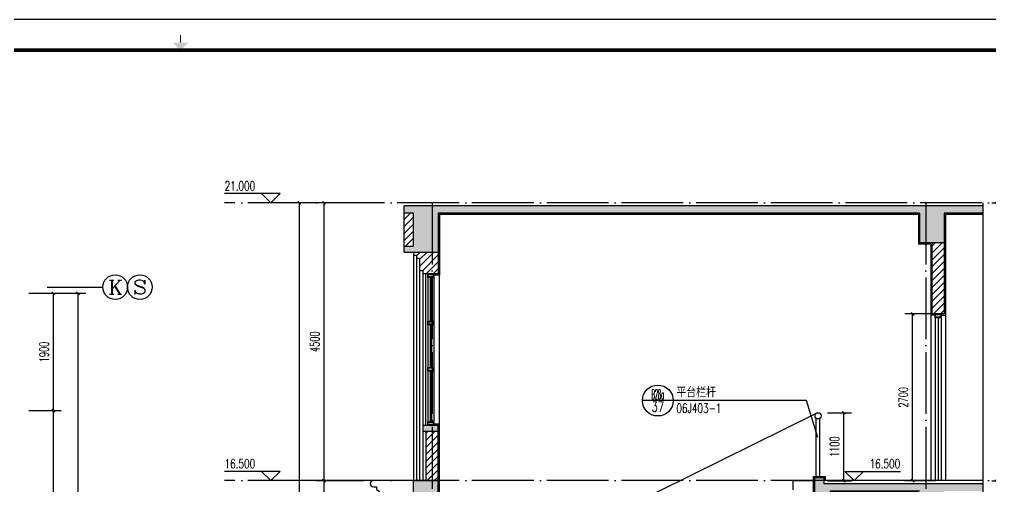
# Model space of a CAD drawing. Extents: x 307762 to 522490, y -326758 to -245675.
# Drawn here: x 326177 to 341911, y -253241 to -245675 of the extents above; entities that cross this region are included whole.
import ezdxf
from ezdxf.enums import TextEntityAlignment as Align

# ---------------------------------------------------------------- set-up
doc = ezdxf.new("R2010")
doc.units = 0
doc.header["$LTSCALE"] = 1000
doc.header["$MEASUREMENT"] = 0
doc.linetypes.add('DOTE', pattern=[2.42, 2, -0.2, 0.02, -0.2])
doc.layers.get('0').update_dxf_attribs({"linetype": 'CONTINUOUS'})
doc.layers.get('Defpoints').update_dxf_attribs({"color": 6, "linetype": 'CONTINUOUS'})
for name, color, linetype in [('A-墙线', 2, 'CONTINUOUS'), ('A-立面看线', 117, 'CONTINUOUS'), ('A-装饰构件', 197, 'CONTINUOUS'), ('AXIS', 3, 'CONTINUOUS'), ('AXIS_TEXT', 7, 'CONTINUOUS'), ('DIM_ELEV', 3, 'CONTINUOUS'), ('DIM_IDEN', 3, 'CONTINUOUS'), ('DIM_SYMB', 3, 'CONTINUOUS'), ('DOTE', 1, 'DOTE'), ('PUB_DIM', 3, 'CONTINUOUS'), ('PUB_HATCH', 250, 'CONTINUOUS'), ('PUB_TEXT', 7, 'CONTINUOUS'), ('STAIR', 4, 'CONTINUOUS'), ('WALL', 2, 'CONTINUOUS'), ('WINDOW', 4, 'CONTINUOUS'), ('图框', 85, 'CONTINUOUS'), ('看线', 87, 'CONTINUOUS'), ('看线1', 7, 'CONTINUOUS'), ('面层', 185, 'CONTINUOUS')]:
    doc.layers.add(name, color=color, linetype=linetype)
doc.styles.add('_TCH_AXIS', font='COMPLEX', dxfattribs={"bigfont": 'GBCBIG'})
doc.styles.add('_TCH_DIM', font='SIMPLEX', dxfattribs={"bigfont": 'GBCBIG'})
doc.styles.add('_TCH_LABEL', font='COMPLEX', dxfattribs={"bigfont": 'GBCBIG'})
doc.styles.add('COMPLEX', font='COMPLEX')
doc.styles.add('DIM_FONT', font='SIMPLEX.shx', dxfattribs={"width": 0.65})
doc.dimstyles.new('DIMN50', dxfattribs={"dimscale": 0.5, "dimtxt": 300, "dimasz": 100, "dimexe": 250, "dimexo": 300, "dimgap": 150, "dimtad": 1, "dimdec": 0, "dimzin": 0, "dimdsep": 46, "dimtxsty": 'DIM_FONT', "dimblk": 'ARCHTICK', "dimcen": 0.09, "dimclrt": 7, "dimazin": 2, "dimtfac": 1, "dimtdec": 0, "dimtix": 1, "dimtmove": 2, "dimatfit": 3, "dimfxl": 0, "dimtolj": 1, "dimtzin": 0, "dimarcsym": 0})

# ---------------------------------------------------------------- blocks, each defined once
blk = doc.blocks.new('TJAD_TK_A1')
at = {"layer": '图框'}
blk.add_line((1341.38, 950.45), (500.38, 950.45), dxfattribs=at)
at = {"layer": '图框', "const_width": 0.3}
blk.add_lwpolyline([(920.88, 942.95), (920.88, 945.45)], dxfattribs=at)
at = {"layer": '图框', "const_width": 1.2}
blk.add_lwpolyline([(1331.38, 940.45), (525.38, 940.45), (525.38, 366.45), (1331.38, 366.45)], close=True, dxfattribs=at)
at = {"layer": '图框'}
blk.add_solid([(918.38, 942.95), (923.38, 942.95), (920.88, 940.45)], dxfattribs=at)
blk = doc.blocks.new('_ArchTick')
at = {"color": 0, "linetype": 'ByBlock', "const_width": 0.4}
blk.add_lwpolyline([(-0.5, -0.5), (0.5, 0.5)], dxfattribs=at)
blk = doc.blocks.new('*D489')
at = {"layer": 'Defpoints', "color": 0}
for p in [(339117, -252046), (339533, -252046), (339117, -253146)]:
    blk.add_point(p, dxfattribs=at)
at = {"layer": 'PUB_DIM', "color": 0, "lineweight": -2}
for p, q in [((339267, -252046), (339658, -252046)), ((339533, -253146), (339533, -252046)), ((339267, -253146), (339658, -253146))]:
    blk.add_line(p, q, dxfattribs=at)
at = {"layer": 'PUB_DIM', "color": 0, "lineweight": -2, "xscale": 50, "yscale": 50, "zscale": 50}
for p, rotation in [((339533, -252046), 90), ((339533, -253146), 270)]:
    blk.add_blockref('_ArchTick', p, dxfattribs=dict(at, rotation=rotation))
at = {"layer": 'PUB_DIM', "color": 7, "insert": (339383, -252596), "char_height": 150, "attachment_point": 5, "rotation": 90, "style": 'DIM_FONT'}
blk.add_mtext('\\A1;1100', dxfattribs=at)
blk = doc.blocks.new('*D494')
at = {"layer": 'Defpoints', "color": 0}
for p in [(340648, -250446), (341167, -250446), (341167, -253146)]:
    blk.add_point(p, dxfattribs=at)
at = {"layer": 'PUB_DIM', "color": 0, "lineweight": -2}
for p, q in [((341017, -250446), (340523, -250446)), ((340648, -253146), (340648, -250446)), ((341017, -253146), (340523, -253146))]:
    blk.add_line(p, q, dxfattribs=at)
at = {"layer": 'PUB_DIM', "color": 0, "lineweight": -2, "xscale": 50, "yscale": 50, "zscale": 50}
for p, rotation in [((340648, -250446), 90), ((340648, -253146), 270)]:
    blk.add_blockref('_ArchTick', p, dxfattribs=dict(at, rotation=rotation))
at = {"layer": 'PUB_DIM', "color": 7, "insert": (340498, -251796), "char_height": 150, "attachment_point": 5, "rotation": 90, "style": 'DIM_FONT'}
blk.add_mtext('\\A1;2700', dxfattribs=at)
blk = doc.blocks.new('*D556')
at = {"layer": 'Defpoints', "color": 0}
for p in [(331112, -253146), (331912, -253146), (331912, -255070)]:
    blk.add_point(p, dxfattribs=at)
at = {"layer": 'PUB_DIM', "color": 0, "lineweight": -2}
for p, q in [((331762, -253146), (330987, -253146)), ((331112, -255070), (331112, -253146)), ((331762, -255070), (330987, -255070))]:
    blk.add_line(p, q, dxfattribs=at)
at = {"layer": 'PUB_DIM', "color": 0, "lineweight": -2, "xscale": 50, "yscale": 50, "zscale": 50}
for p, rotation in [((331112, -253146), 90), ((331112, -255070), 270)]:
    blk.add_blockref('_ArchTick', p, dxfattribs=dict(at, rotation=rotation))
at = {"layer": 'PUB_DIM', "color": 7, "insert": (330962, -254108), "char_height": 150, "attachment_point": 5, "rotation": 90, "style": 'DIM_FONT'}
blk.add_mtext('\\A1;148x13=1924', dxfattribs=at)
blk = doc.blocks.new('*D557')
at = {"layer": 'Defpoints', "color": 0}
for p in [(331112, -248646), (331912, -248646), (331912, -253146)]:
    blk.add_point(p, dxfattribs=at)
at = {"layer": 'PUB_DIM', "color": 0, "lineweight": -2}
for p, q in [((331762, -248646), (330987, -248646)), ((331112, -253146), (331112, -248646)), ((331762, -253146), (330987, -253146))]:
    blk.add_line(p, q, dxfattribs=at)
at = {"layer": 'PUB_DIM', "color": 0, "lineweight": -2, "xscale": 50, "yscale": 50, "zscale": 50}
for p, rotation in [((331112, -248646), 90), ((331112, -253146), 270)]:
    blk.add_blockref('_ArchTick', p, dxfattribs=dict(at, rotation=rotation))
at = {"layer": 'PUB_DIM', "color": 7, "insert": (330962, -250896), "char_height": 150, "attachment_point": 5, "rotation": 90, "style": 'DIM_FONT'}
blk.add_mtext('\\A1;4500', dxfattribs=at)
blk = doc.blocks.new('*D561')
at = {"layer": 'Defpoints', "color": 0}
for p in [(341784, -253146), (342584, -253146), (341784, -257146)]:
    blk.add_point(p, dxfattribs=at)
at = {"layer": 'PUB_DIM', "color": 0, "lineweight": -2}
for p, q in [((341934, -253146), (342709, -253146)), ((342584, -257146), (342584, -253146)), ((341934, -257146), (342709, -257146))]:
    blk.add_line(p, q, dxfattribs=at)
at = {"layer": 'PUB_DIM', "color": 0, "lineweight": -2, "xscale": 50, "yscale": 50, "zscale": 50}
for p, rotation in [((342584, -253146), 90), ((342584, -257146), 270)]:
    blk.add_blockref('_ArchTick', p, dxfattribs=dict(at, rotation=rotation))
at = {"layer": 'PUB_DIM', "color": 7, "insert": (342434, -255146), "char_height": 150, "attachment_point": 5, "rotation": 90, "style": 'DIM_FONT'}
blk.add_mtext('\\A1;4000', dxfattribs=at)
blk = doc.blocks.new('*D562')
at = {"layer": 'Defpoints', "color": 0}
for p in [(341784, -248646), (342584, -248646), (341784, -253146)]:
    blk.add_point(p, dxfattribs=at)
at = {"layer": 'PUB_DIM', "color": 0, "lineweight": -2}
for p, q in [((341934, -248646), (342709, -248646)), ((342584, -253146), (342584, -248646)), ((341934, -253146), (342709, -253146))]:
    blk.add_line(p, q, dxfattribs=at)
at = {"layer": 'PUB_DIM', "color": 0, "lineweight": -2, "xscale": 50, "yscale": 50, "zscale": 50}
for p, rotation in [((342584, -248646), 90), ((342584, -253146), 270)]:
    blk.add_blockref('_ArchTick', p, dxfattribs=dict(at, rotation=rotation))
at = {"layer": 'PUB_DIM', "color": 7, "insert": (342434, -250896), "char_height": 150, "attachment_point": 5, "rotation": 90, "style": 'DIM_FONT'}
blk.add_mtext('\\A1;4500', dxfattribs=at)
blk = doc.blocks.new('*D564')
at = {"layer": 'AXIS', "color": 0, "lineweight": -2}
for p, q in [((326327, -252011), (326852, -252011)), ((326727, -256211), (326727, -252011)), ((326327, -256211), (326852, -256211))]:
    blk.add_line(p, q, dxfattribs=at)
at = {"layer": 'Defpoints', "color": 0}
for p in [(326177, -252011), (326727, -252011), (326177, -256211)]:
    blk.add_point(p, dxfattribs=at)
at = {"layer": 'AXIS', "color": 0, "lineweight": -2, "xscale": 50, "yscale": 50, "zscale": 50}
for p, rotation in [((326727, -252011), 90), ((326727, -256211), 270)]:
    blk.add_blockref('_ArchTick', p, dxfattribs=dict(at, rotation=rotation))
at = {"layer": 'AXIS', "color": 7, "insert": (326577, -254111), "char_height": 150, "attachment_point": 5, "rotation": 90, "style": 'DIM_FONT'}
blk.add_mtext('\\A1;300x14=4200', dxfattribs=at)
blk = doc.blocks.new('*D565')
at = {"layer": 'AXIS', "color": 0, "lineweight": -2}
for p, q in [((326327, -250111), (326852, -250111)), ((326727, -252011), (326727, -250111)), ((326327, -252011), (326852, -252011))]:
    blk.add_line(p, q, dxfattribs=at)
at = {"layer": 'Defpoints', "color": 0}
for p in [(326177, -250111), (326727, -250111), (326177, -252011)]:
    blk.add_point(p, dxfattribs=at)
at = {"layer": 'AXIS', "color": 0, "lineweight": -2, "xscale": 50, "yscale": 50, "zscale": 50}
for p, rotation in [((326727, -250111), 90), ((326727, -252011), 270)]:
    blk.add_blockref('_ArchTick', p, dxfattribs=dict(at, rotation=rotation))
at = {"layer": 'AXIS', "color": 7, "insert": (326577, -251061), "char_height": 150, "attachment_point": 5, "rotation": 90, "style": 'DIM_FONT'}
blk.add_mtext('\\A1;1900', dxfattribs=at)
blk = doc.blocks.new('*D566')
at = {"layer": 'AXIS', "color": 0, "lineweight": -2}
for p, q in [((326327, -250111), (327252, -250111)), ((327127, -258111), (327127, -250111)), ((326327, -258111), (327252, -258111))]:
    blk.add_line(p, q, dxfattribs=at)
at = {"layer": 'Defpoints', "color": 0}
for p in [(326177, -250111), (327127, -250111), (326177, -258111)]:
    blk.add_point(p, dxfattribs=at)
at = {"layer": 'AXIS', "color": 0, "lineweight": -2, "xscale": 50, "yscale": 50, "zscale": 50}
for p, rotation in [((327127, -250111), 90), ((327127, -258111), 270)]:
    blk.add_blockref('_ArchTick', p, dxfattribs=dict(at, rotation=rotation))
at = {"layer": 'AXIS', "color": 7, "insert": (326977, -254111), "char_height": 150, "attachment_point": 5, "rotation": 90, "style": 'DIM_FONT'}
blk.add_mtext('\\A1;8000', dxfattribs=at)
blk = doc.blocks.new('*D865')
at = {"layer": 'Defpoints', "color": 0}
for p in [(341784, -248646), (342984, -248646), (341784, -269646)]:
    blk.add_point(p, dxfattribs=at)
at = {"layer": 'PUB_DIM', "color": 0, "lineweight": -2}
for p, q in [((341934, -248646), (343109, -248646)), ((342984, -269646), (342984, -248646)), ((341934, -269646), (343109, -269646))]:
    blk.add_line(p, q, dxfattribs=at)
at = {"layer": 'PUB_DIM', "color": 0, "lineweight": -2, "xscale": 50, "yscale": 50, "zscale": 50}
for p, rotation in [((342984, -248646), 90), ((342984, -269646), 270)]:
    blk.add_blockref('_ArchTick', p, dxfattribs=dict(at, rotation=rotation))
at = {"layer": 'PUB_DIM', "color": 7, "insert": (342834, -259146), "char_height": 150, "attachment_point": 5, "rotation": 90, "style": 'DIM_FONT'}
blk.add_mtext('\\A1;21000', dxfattribs=at)
blk = doc.blocks.new('*D866')
at = {"layer": 'Defpoints', "color": 0}
for p in [(330712, -248646), (331912, -248646), (331912, -269646)]:
    blk.add_point(p, dxfattribs=at)
at = {"layer": 'PUB_DIM', "color": 0, "lineweight": -2}
for p, q in [((331762, -248646), (330587, -248646)), ((330712, -269646), (330712, -248646)), ((331762, -269646), (330587, -269646))]:
    blk.add_line(p, q, dxfattribs=at)
at = {"layer": 'PUB_DIM', "color": 0, "lineweight": -2, "xscale": 50, "yscale": 50, "zscale": 50}
for p, rotation in [((330712, -248646), 90), ((330712, -269646), 270)]:
    blk.add_blockref('_ArchTick', p, dxfattribs=dict(at, rotation=rotation))
at = {"layer": 'PUB_DIM', "color": 7, "insert": (330562, -259146), "char_height": 150, "attachment_point": 5, "rotation": 90, "style": 'DIM_FONT'}
blk.add_mtext('\\A1;21000', dxfattribs=at)
blk = doc.blocks.new('_AXISO')
blk.add_circle((0, 0), 0.5)
at = {"layer": 'AXIS_TEXT', "style": 'COMPLEX', "width": 1.041667}
blk.add_attdef('A', text='', height=0.56, dxfattribs=at).set_placement((-0.25, -0.28), (0.25, -0.28), align=Align.FIT)

msp = doc.modelspace()

# ---------------------------------------------------------------- hatches: boundary and pattern name
at = {"layer": 'PUB_HATCH'}
h = msp.add_hatch(dxfattribs=at)
h.set_pattern_fill('钢筋混凝土', color=256, scale=50, style=0)
h.set_pattern_definition([(45, (332011.53, -270495.7), (-88.38835, 88.38835), []), (50, (332011.53, -270495.7), (358.63, -31.376), [37.5, -412.5]), (355, (332011.53, -270495.7), (-69.3757, 376.096), [30, -330]), (100.4514, (332041.4, -270498.3), (289.2547, 344.72), [31.87, -350.571]), (46.1842, (332011.53, -270395.7), (533.6205, -82.7595), [56.25, -618.75]), (96.6356, (332056, -270402.6), (467.331, 487.059), [47.805, -525.856]), (351.1842, (332011.5, -270395.7), (467.331, 487.059), [45, -495]), (21, (332061.53, -270420.7), (298.4535, -201.3094), [37.5, -412.5]), (326, (332061.53, -270420.7), (121.6577, 362.575), [30, -330]), (71.4514, (332086.4, -270437.47), (420.1113, 161.265), [31.87, -350.571]), (37.5, (332011.53, -270495.7), (6.0799, 166.4469), [0, -326, 0, -335, 0, -331.25]), (7.5, (332011.53, -270495.7), (131.5348, 197.2059), [0, -191, 0, -318.5, 0, -126.25]), (327.5, (331900.03, -270495.7), (266.9112, -11.2774), [0, -125, 0, -390, 0, -517.5]), (317.5, (331850.03, -270495.7), (291.593, 50.0525), [0, -162.5, 0, -259, 0, -367.5])])
h.paths.add_polyline_path([(332961.5, -265195.7), (332561.5, -265195.7), (332561.5, -265995.7), (332961.5, -265995.7)])
h.paths.add_polyline_path([(332961.5, -264245.7), (332161.5, -264245.7), (332161.5, -264345.7), (332961.5, -264345.7)])
h.paths.add_polyline_path([(341161.5, -248815.7), (341784.1, -248815.7), (341784.1, -248695.7), (332411.5, -248695.7), (332411.5, -248815.7), (332561.5, -248815.7), (332561.5, -249345.7), (332411.5, -249345.7), (332411.5, -249445.7), (332961.5, -249445.7), (332961.5, -248815.7), (340761.5, -248815.7), (340761.5, -249295.7), (341161.5, -249295.7)])
h.paths.add_polyline_path([(341161.5, -253315.7), (341784.1, -253315.7), (341784.1, -253195.7), (339211.5, -253195.7), (339211.5, -253095.7), (339061.5, -253095.7), (339061.5, -253645.7), (339311.5, -253645.7), (339311.5, -253315.7), (340761.5, -253315.7), (340761.5, -253795.7), (341161.5, -253795.7)])
h.paths.add_polyline_path([(332961.5, -253145.7), (332561.5, -253145.7), (332561.5, -253545.7), (332011.5, -253545.7), (332011.5, -253645.7), (332561.5, -253645.7), (332561.5, -253895.7), (332461.5, -253895.7), (332461.5, -253995.7), (332961.5, -253995.7)])
h.paths.add_polyline_path([(332961.5, -252245.7), (332711.5, -252245.7), (332711.5, -252345.7), (332961.5, -252345.7)])
h.paths.add_polyline_path([(334861.5, -263252.9), (339061.5, -265329.6), (339061.5, -265645.7), (339311.5, -265645.7), (339311.5, -265315.7), (340761.5, -265315.7), (340761.5, -265795.7), (341161.5, -265795.7), (341161.5, -265315.7), (341784.1, -265315.7), (341784.1, -265195.7), (339061.5, -265195.7), (339061.5, -265045.7), (338761.5, -265045.7), (338761.5, -264895.7), (338461.5, -264895.7), (338461.5, -264747.7), (338161.5, -264747.7), (338161.5, -264599.7), (337861.5, -264599.7), (337861.5, -264451.7), (337561.5, -264451.7), (337561.5, -264303.7), (337261.5, -264303.7), (337261.5, -264155.7), (336961.5, -264155.7), (336961.5, -264007.7), (336661.5, -264007.7), (336661.5, -263859.7), (336361.5, -263859.7), (336361.5, -263711.7), (336061.5, -263711.7), (336061.5, -263563.7), (335761.5, -263563.7), (335761.5, -263415.7), (335461.5, -263415.7), (335461.5, -263267.7), (335161.5, -263267.7), (335161.5, -263119.7), (333061.5, -263119.7), (333061.5, -263019.7), (332961.5, -263019.7), (332961.5, -263919.7), (333361.5, -263919.7), (333361.5, -263239.7), (334611.5, -263239.7), (334611.5, -263569.7), (334861.5, -263569.7)])
h.paths.add_polyline_path([(334861.5, -259252.9), (339061.5, -261327.7), (339061.5, -261645.7), (339311.5, -261645.7), (339311.5, -261315.7), (340761.5, -261315.7), (340761.5, -261795.7), (341161.5, -261795.7), (341161.5, -261315.7), (341784.1, -261315.7), (341784.1, -261195.7), (339061.5, -261195.7), (339061.5, -261045.7), (338761.5, -261045.7), (338761.5, -260895.7), (338461.5, -260895.7), (338461.5, -260747.7), (338161.5, -260747.7), (338161.5, -260599.7), (337861.5, -260599.7), (337861.5, -260451.7), (337561.5, -260451.7), (337561.5, -260303.7), (337261.5, -260303.7), (337261.5, -260155.7), (336961.5, -260155.7), (336961.5, -260007.7), (336661.5, -260007.7), (336661.5, -259859.7), (336361.5, -259859.7), (336361.5, -259711.7), (336061.5, -259711.7), (336061.5, -259563.7), (335761.5, -259563.7), (335761.5, -259415.7), (335461.5, -259415.7), (335461.5, -259267.7), (335161.5, -259267.7), (335161.5, -259119.7), (333111.5, -259119.7), (333111.5, -258997.7), (332961.5, -258997.7), (332961.5, -259919.7), (333361.5, -259919.7), (333361.5, -259239.7), (334611.5, -259239.7), (334611.5, -259569.7), (334861.5, -259569.7)])
h.paths.add_polyline_path([(336361.5, -268195.7), (336061.5, -268195.7), (336061.5, -268045.7), (335761.5, -268045.7), (335761.5, -267895.7), (335461.5, -267895.7), (335461.5, -267745.7), (335161.5, -267745.7), (335161.5, -267595.7), (334861.5, -267595.7), (334861.5, -267445.7), (333061.5, -267445.7), (333061.5, -267345.7), (332961.5, -267345.7), (332961.5, -267895.7), (333211.5, -267895.7), (333211.5, -267565.7), (334611.5, -267565.7), (334611.5, -267895.7), (334861.5, -267895.7), (334861.5, -267729.9), (338793.2, -269695.7), (332561.5, -269695.7), (332561.5, -270495.7), (332961.5, -270495.7), (332961.5, -269829.9), (339061.5, -269829.9), (339061.5, -270145.7), (339311.5, -270145.7), (339311.5, -269815.7), (340761.5, -269815.7), (340761.5, -270295.7), (341161.5, -270295.7), (341161.5, -269815.7), (341784.1, -269815.7), (341784.1, -269695.7), (339061.5, -269695.7), (339061.5, -269545.7), (338761.5, -269545.7), (338761.5, -269395.7), (338461.5, -269395.7), (338461.5, -269245.7), (338161.5, -269245.7), (338161.5, -269095.7), (337861.5, -269095.7), (337861.5, -268945.7), (337561.5, -268945.7), (337561.5, -268795.7), (337261.5, -268795.7), (337261.5, -268645.7), (336961.5, -268645.7), (336961.5, -268495.7), (336661.5, -268495.7), (336661.5, -268345.7), (336361.5, -268345.7)])
h.paths.add_polyline_path([(339311.5, -257315.7), (340761.5, -257315.7), (340761.5, -257795.7), (341161.5, -257795.7), (341161.5, -257315.7), (341784.1, -257315.7), (341784.1, -257195.7), (339061.5, -257195.7), (339061.5, -257045.7), (338761.5, -257045.7), (338761.5, -256895.7), (338461.5, -256895.7), (338461.5, -256747.7), (338161.5, -256747.7), (338161.5, -256599.7), (337861.5, -256599.7), (337861.5, -256451.7), (337561.5, -256451.7), (337561.5, -256303.7), (337261.5, -256303.7), (337261.5, -256155.7), (336961.5, -256155.7), (336961.5, -256007.7), (336661.5, -256007.7), (336661.5, -255859.7), (336361.5, -255859.7), (336361.5, -255711.7), (336061.5, -255711.7), (336061.5, -255563.7), (335761.5, -255563.7), (335761.5, -255415.7), (335461.5, -255415.7), (335461.5, -255267.7), (335161.5, -255267.7), (335161.5, -255119.7), (333111.5, -255119.7), (333111.5, -254997.7), (332961.5, -254997.7), (332961.5, -255569.7), (333211.5, -255569.7), (333211.5, -255239.7), (334611.5, -255239.7), (334611.5, -255569.7), (334861.5, -255569.7), (334861.5, -255252.9), (339061.5, -257327.7), (339061.5, -257645.7), (339311.5, -257645.7)])
h = msp.add_hatch(dxfattribs=at)
h.set_pattern_fill('ANSI31', color=256, scale=50, style=0)
h.set_pattern_definition([(45, (332561.53, -270656.76), (-56.1266, 56.1266), [])])
h.paths.add_polyline_path([(332561.5, -248815.7), (332411.5, -248815.7), (332411.5, -249345.7), (332561.5, -249345.7)])
h.paths.add_polyline_path([(341161.5, -249295.7), (340961.5, -249295.7), (340961.5, -250445.7), (341161.5, -250445.7)])
h.paths.add_polyline_path([(332961.5, -249445.7), (332561.5, -249445.7), (332561.5, -249495.7), (332611.5, -249495.7), (332611.5, -249545.7), (332661.5, -249545.7), (332661.5, -249745.7), (332711.5, -249745.7), (332711.5, -249795.7), (332961.5, -249795.7)])
h.paths.add_polyline_path([(341161.5, -253795.7), (340961.5, -253795.7), (340961.5, -254445.7), (341161.5, -254445.7)])
h.paths.add_polyline_path([(341161.5, -257795.7), (340961.5, -257795.7), (340961.5, -258445.7), (341161.5, -258445.7)])
h.paths.add_polyline_path([(332961.5, -252345.7), (332761.5, -252345.7), (332761.5, -253145.7), (332961.5, -253145.7)])
h.paths.add_polyline_path([(341161.5, -261795.7), (340961.5, -261795.7), (340961.5, -262445.7), (341161.5, -262445.7)])
h.paths.add_polyline_path([(341161.5, -265795.7), (340961.5, -265795.7), (340961.5, -266945.7), (341161.5, -266945.7)])
h.paths.add_polyline_path([(332961.5, -264345.7), (332561.5, -264345.7), (332561.5, -265195.7), (332961.5, -265195.7)])
h.paths.add_polyline_path([(332961.5, -268745.7), (332711.5, -268745.7), (332711.5, -268845.7), (332761.5, -268845.7), (332761.5, -269695.7), (332961.5, -269695.7)])
h.paths.add_polyline_path([(332961.5, -270495.7), (332561.5, -270495.7), (332561.5, -270656.8), (332961.5, -270656.8)])
h.paths.add_polyline_path([(341161.5, -270295.7), (340761.5, -270295.7), (340761.5, -270656.8), (341161.5, -270656.8)])

# ---------------------------------------------------------------- linework, layer by layer
at = {"layer": 'A-墙线'}
for p, q in [((340761.5, -248815.7), (340761.5, -249295.7)), ((341161.5, -248815.7), (341161.5, -249295.7)), ((340961.5, -249295.7), (340961.5, -250445.7))]:
    msp.add_line(p, q, dxfattribs=at)
at = {"layer": 'A-立面看线'}
for p, q in [((332761.5, -252245.7), (332761.5, -249795.7)), ((332981.5, -252225.7), (332981.5, -249815.7)), ((340941.5, -250465.7), (340941.5, -253145.7)), ((341181.5, -250465.7), (341181.5, -253145.7))]:
    msp.add_line(p, q, dxfattribs=at)
at = {"layer": 'A-装饰构件'}
for p, q in [((332561.5, -249495.7), (332561.5, -253145.7)), ((332611.5, -249545.7), (332611.5, -253145.7)), ((332661.5, -249745.7), (332661.5, -253145.7)), ((332711.5, -249795.7), (332711.5, -252245.7)), ((332711.5, -252345.7), (332711.5, -253145.7))]:
    msp.add_line(p, q, dxfattribs=at)
at = {"layer": 'AXIS'}
for p, q in [((326626.9, -250010.8), (327528.7, -250010.8)), ((327928.7, -250010.8), (327928.7, -250010.8))]:
    msp.add_line(p, q, dxfattribs=at)
at = {"layer": 'DIM_ELEV'}
for p, q in [((330400.5, -248495.7), (329500.5, -248495.7)), ((330250.5, -248645.7), (330100.5, -248495.7)), ((330250.5, -248645.7), (330400.5, -248495.7)), ((331111.5, -248645.7), (330100.5, -248645.7)), ((330400.5, -252995.7), (329500.5, -252995.7)), ((330250.5, -253145.7), (330100.5, -252995.7)), ((330250.5, -253145.7), (330400.5, -252995.7)), ((339702.3, -253145.7), (339552.3, -252995.7)), ((339552.3, -252995.7), (340452.3, -252995.7)), ((339702.3, -253145.7), (339852.3, -252995.7)), ((331111.5, -253145.7), (330100.5, -253145.7))]:
    msp.add_line(p, q, dxfattribs=at)
at = {"layer": 'DIM_IDEN'}
for p, q in [((336770.1, -251848), (336270.1, -251848)), ((338928.1, -251848), (336770.1, -251848)), ((339111.2, -252448.7), (338928.1, -251848))]:
    msp.add_line(p, q, dxfattribs=at)
for centre, radius in [((336520.1, -251848), 250), ((339111.2, -252448.7), 0)]:
    msp.add_circle(centre, radius, dxfattribs=at)
at = {"layer": 'DIM_SYMB'}
msp.add_lwpolyline([(341784.1, -248645.7), (341784.1, -259174.4), (341889.1, -259212.7), (341679.1, -259249.7), (341784.1, -259286.9), (341784.1, -269815.7)], dxfattribs=at)
at = {"layer": 'DOTE', "ltscale": 0.5}
for p, q in [((344189.3, -248645.7), (329500.5, -248645.7)), ((332861.5, -248645.7), (332861.5, -267815.7)), ((340861.5, -248645.7), (340861.5, -271746.6)), ((344189.3, -253145.7), (329500.5, -253145.7))]:
    msp.add_line(p, q, dxfattribs=at)
at = {"layer": 'PUB_HATCH', "color": 1}
msp.add_lwpolyline([(345311.7, -246175.1), (309011.7, -246175.1), (309011.7, -274875.1), (345311.7, -274875.1)], close=True, dxfattribs=at)
at = {"layer": 'STAIR'}
for p, q in [((339086.9, -253075.7), (339086.9, -252135.7)), ((339146.9, -253075.7), (339146.9, -252135.7))]:
    msp.add_line(p, q, dxfattribs=at)
at = {"layer": 'WALL'}
for p, q in [((341784.1, -248695.7), (332411.5, -248695.7)), ((332411.5, -249445.7), (332411.5, -248695.7)), ((332561.5, -248815.7), (332411.5, -248815.7)), ((332561.5, -249345.7), (332561.5, -248815.7)), ((332961.5, -248815.7), (332961.5, -249795.7)), ((340761.5, -248815.7), (332961.5, -248815.7)), ((341784.1, -248815.7), (341161.5, -248815.7)), ((332411.5, -249345.7), (332561.5, -249345.7)), ((341161.5, -249295.7), (340761.5, -249295.7)), ((341161.5, -249295.7), (341161.5, -250445.7)), ((332411.5, -249445.7), (332961.5, -249445.7)), ((332561.5, -249445.7), (332561.5, -249495.7)), ((332561.5, -249495.7), (332611.5, -249495.7)), ((332611.5, -249495.7), (332611.5, -249545.7)), ((332661.5, -249545.7), (332611.5, -249545.7)), ((332661.5, -249545.7), (332661.5, -249745.7)), ((332711.5, -249745.7), (332661.5, -249745.7)), ((332711.5, -249745.7), (332711.5, -249795.7)), ((332961.5, -249795.7), (332711.5, -249795.7)), ((341161.5, -250445.7), (340961.5, -250445.7)), ((332711.5, -252245.7), (332961.5, -252245.7)), ((332711.5, -252245.7), (332711.5, -252345.7)), ((332711.5, -252345.7), (332961.5, -252345.7)), ((332761.5, -252345.7), (332761.5, -253145.7)), ((332961.5, -253995.7), (332961.5, -252245.7)), ((332561.5, -253545.7), (332561.5, -253145.7)), ((332561.5, -253145.7), (332961.5, -253145.7)), ((339211.5, -253095.7), (339211.5, -253195.7)), ((341784.1, -253195.7), (339211.5, -253195.7))]:
    msp.add_line(p, q, dxfattribs=at)
msp.add_lwpolyline([(340761.5, -253315.7), (339311.5, -253315.7), (339311.5, -253645.7), (339061.5, -253645.7), (339061.5, -253095.7), (339211.5, -253095.7)], dxfattribs=at)
msp.add_circle((339116.9, -252095.7), 50, dxfattribs=at)
at = {"layer": 'WINDOW', "linetype": 'Continuous'}
for p, q in [((332791.5, -249855.7), (332791.5, -250560.7)), ((332831.5, -249855.7), (332831.5, -250560.7)), ((332841.5, -249855.7), (332841.5, -250560.7)), ((332851.5, -249855.7), (332851.5, -250560.7)), ((332891.5, -249855.7), (332891.5, -250560.7)), ((332791.5, -250620.7), (332791.5, -251310.7)), ((332831.5, -250620.7), (332831.5, -251310.7)), ((332841.5, -250620.7), (332841.5, -251310.7)), ((332851.5, -250620.7), (332851.5, -251310.7)), ((332891.5, -250620.7), (332891.5, -251310.7)), ((341011.5, -250505.7), (341011.5, -253145.7)), ((341061.5, -250505.7), (341061.5, -253145.7)), ((341111.5, -250505.7), (341111.5, -253145.7)), ((332791.5, -251370.7), (332791.5, -252185.7)), ((332831.5, -251370.7), (332831.5, -252185.7)), ((332841.5, -251370.7), (332841.5, -252185.7)), ((332851.5, -251370.7), (332851.5, -252185.7)), ((332891.5, -251370.7), (332891.5, -252185.7))]:
    msp.add_line(p, q, dxfattribs=at)
at = {"layer": '看线', "color": 251}
for points in [[(339077.3, -252065.3), (335011.7, -254071)], [(338711.5, -253293.7), (338711.5, -253145.7), (339041.5, -253145.7)]]:
    msp.add_lwpolyline(points, dxfattribs=at)
at = {"layer": '看线1'}
for points in [[(332791.5, -249795.7), (332891.5, -249795.7), (332891.5, -249855.7), (332791.5, -249855.7)], [(332801.5, -249805.7), (332881.5, -249805.7), (332881.5, -249845.7), (332801.5, -249845.7)], [(341011.5, -250445.7), (341111.5, -250445.7), (341111.5, -250505.7), (341011.5, -250505.7)], [(341021.5, -250455.7), (341101.5, -250455.7), (341101.5, -250495.7), (341021.5, -250495.7)], [(332791.5, -250560.7), (332891.5, -250560.7), (332891.5, -250620.7), (332791.5, -250620.7)], [(332801.5, -250570.7), (332881.5, -250570.7), (332881.5, -250610.7), (332801.5, -250610.7)], [(332791.5, -251310.7), (332891.5, -251310.7), (332891.5, -251370.7), (332791.5, -251370.7)], [(332801.5, -251320.7), (332881.5, -251320.7), (332881.5, -251360.7), (332801.5, -251360.7)], [(332791.5, -252185.7), (332891.5, -252185.7), (332891.5, -252245.7), (332791.5, -252245.7)], [(332801.5, -252195.7), (332881.5, -252195.7), (332881.5, -252235.7), (332801.5, -252235.7)]]:
    msp.add_lwpolyline(points, close=True, dxfattribs=at)
msp.add_lwpolyline([(332561.5, -253145.7), (331911.5, -253145.7, 0.9999652), (331911.5, -253245.7), (331961.5, -253245.7), (331961.5, -253295.7, -0.4142136), (332011.5, -253345.7), (332011.5, -253645.7), (332361.5, -253645.7), (332361.5, -253745.7), (332461.5, -253745.7), (332461.5, -253895.7)], format="xyb", dxfattribs=at)
at = {"layer": '面层'}
for p, q in [((332981.5, -248835.7), (332981.5, -249815.7)), ((340741.5, -248835.7), (332981.5, -248835.7)), ((340741.5, -248835.7), (340741.5, -249315.7)), ((340941.5, -249315.7), (340741.5, -249315.7)), ((340941.5, -249315.7), (340941.5, -250465.7)), ((332981.5, -249815.7), (332891.5, -249815.7)), ((341011.5, -250465.7), (340941.5, -250465.7)), ((341111.5, -250465.7), (341181.5, -250465.7)), ((332891.5, -252225.7), (332981.5, -252225.7)), ((332981.5, -254015.7), (332981.5, -252225.7)), ((339231.5, -253075.7), (339231.5, -253145.7))]:
    msp.add_line(p, q, dxfattribs=at)
for points in [[(341784.1, -248835.7), (341181.5, -248835.7), (341181.5, -250465.7)], [(340741.5, -253335.7), (339331.5, -253335.7), (339331.5, -253665.7), (339041.5, -253665.7), (339041.5, -253075.7), (339231.5, -253075.7)], [(341784.1, -253145.7), (339211.5, -253145.7)]]:
    msp.add_lwpolyline(points, dxfattribs=at)

# ---------------------------------------------------------------- block references
at = {"layer": 'AXIS'}
ref = msp.add_blockref('_AXISO', (327728.7, -250010.8), dxfattribs=dict(at, xscale=400, yscale=400, zscale=400))
ref.add_attrib('A', 'K', dxfattribs={"layer": 'AXIS_TEXT', "height": 226.3, "style": '_TCH_AXIS', "width": 1.105263}).set_placement((327615.5, -250124), (327841.8, -250124), align=Align.FIT)
ref = msp.add_blockref('_AXISO', (328128.7, -250010.8), dxfattribs=dict(at, xscale=400, yscale=400, zscale=400))
ref.add_attrib('A', 'S', dxfattribs={"layer": 'AXIS_TEXT', "height": 226.3, "style": '_TCH_AXIS', "width": 1.5}).set_placement((328015.5, -250124), (328241.8, -250124), align=Align.FIT)
at = {"layer": '图框', "xscale": 50, "yscale": 50, "zscale": 50}
msp.add_blockref('TJAD_TK_A1', (282742.8, -293197.5), dxfattribs=at)

# ---------------------------------------------------------------- texts
at = {"layer": 'PUB_TEXT', "width": 0.705882}
for s, style, p in [('21.000', '_TCH_DIM', (329500.5, -248445.7)), ('06J403-1', '_TCH_LABEL', (336820.1, -252046.8)), ('16.500', '_TCH_DIM', (329500.5, -252945.7)), ('16.500', '_TCH_DIM', (339952.3, -252945.7))]:
    msp.add_text(s, height=148.75, dxfattribs=dict(at, style=style)).set_placement(p)
at = {"layer": 'PUB_TEXT', "style": '_TCH_LABEL'}
for s, width, p, p2 in [('B28a', 0.340909, (336419.5, -251827.9), (336620.8, -251827.9)), ('37', 0.795455, (336419.5, -252029.1), (336620.8, -252029.1))]:
    msp.add_text(s, height=161, dxfattribs=dict(at, width=width)).set_placement(p, p2, align=Align.FIT)
msp.add_text('平台栏杆', height=168.79, dxfattribs=at).set_placement((336820.1, -251798))

# ---------------------------------------------------------------- dimensions: what is measured, and where the dimension line sits
at = {"layer": 'AXIS'}
for p1, distance, picture, middle in [((326176.9, -252010.8), -550, '*D565', (326576.9, -251060.8)), ((326176.9, -258110.8), -950, '*D566', (326976.9, -254110.8))]:
    dim = msp.add_aligned_dim(p1=p1, p2=(326176.9, -250110.8), distance=distance, dimstyle='DIMN50', dxfattribs=at)
    dim.commit()
    dim.dimension.update_dxf_attribs({"geometry": picture, "text_midpoint": middle})
dim = msp.add_aligned_dim(p1=(326176.9, -256210.8), p2=(326176.9, -252010.8), distance=-550, text='300x14=4200', dimstyle='DIMN50', dxfattribs=at)
dim.commit()
dim.dimension.update_dxf_attribs({"geometry": '*D564', "text_midpoint": (326576.9, -254110.8)})
at = {"layer": 'PUB_DIM'}
for p1, p2, distance, picture, middle in [((331911.5, -269645.7), (331911.5, -248645.7), 1200, '*D866', (330561.5, -259145.7)), ((331911.5, -253145.7), (331911.5, -248645.7), 800, '*D557', (330961.5, -250895.7)), ((341784.1, -253145.7), (341784.1, -248645.7), -800, '*D562', (342434.1, -250895.7)), ((341784.1, -269645.7), (341784.1, -248645.7), -1200, '*D865', (342834.1, -259145.7)), ((341166.9, -253145.7), (341166.9, -250445.7), 518.8, '*D494', (340498.1, -251795.7)), ((339116.9, -253145.7), (339116.9, -252045.7), -416.1, '*D489', (339383.1, -252595.7)), ((341784.1, -257145.7), (341784.1, -253145.7), -800, '*D561', (342434.1, -255145.7))]:
    dim = msp.add_aligned_dim(p1=p1, p2=p2, distance=distance, dimstyle='DIMN50', dxfattribs=at)
    dim.commit()
    dim.dimension.update_dxf_attribs({"geometry": picture, "text_midpoint": middle})
dim = msp.add_aligned_dim(p1=(331911.5, -255069.7), p2=(331911.5, -253145.7), distance=800, text='148x13=1924', dimstyle='DIMN50', dxfattribs=at)
dim.commit()
dim.dimension.update_dxf_attribs({"geometry": '*D556', "text_midpoint": (330961.5, -254107.7)})

doc.saveas('drawing.dxf')
